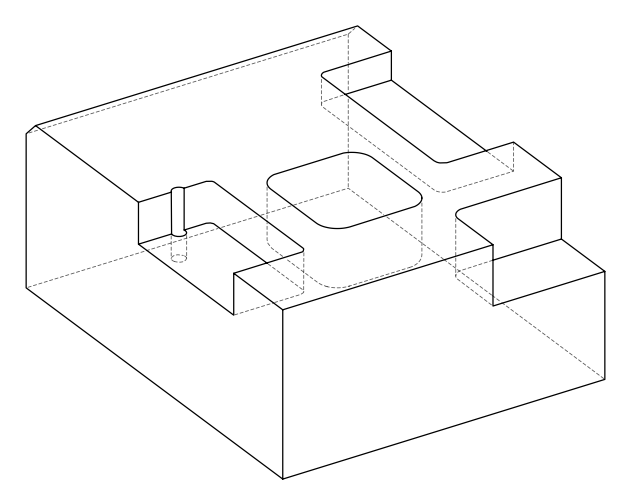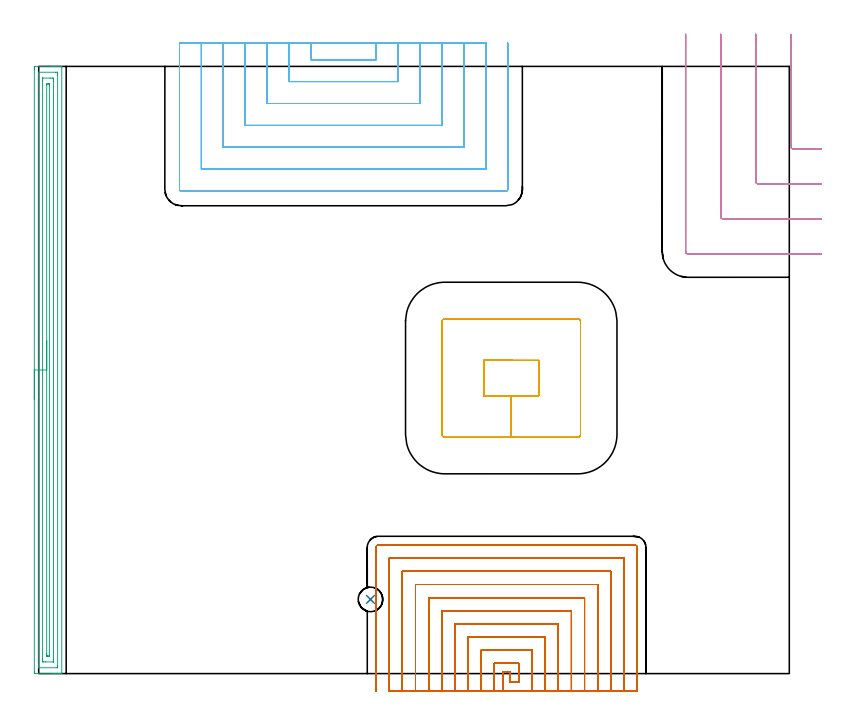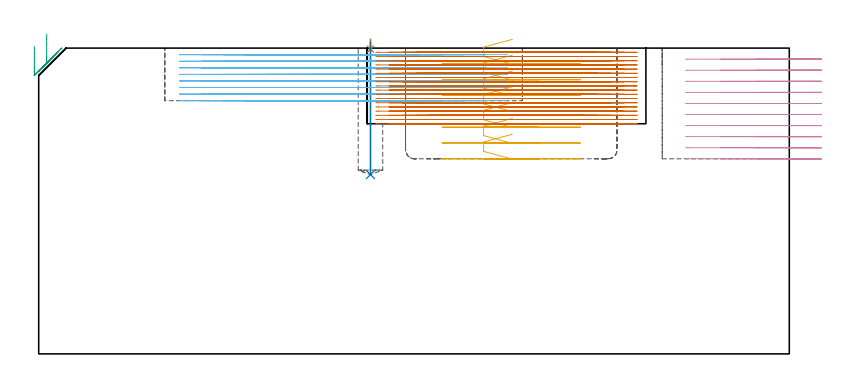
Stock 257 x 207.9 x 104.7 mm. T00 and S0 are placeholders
(PLAN: 7 operations, 6 tool changes, 120.2 min)
(1 SPOT_DRILL | STEP1POCKET | NXT0321_9005460120000 | 0.03 min | 1 mm3)
(2 DRILL_BLIND_HOLE_INTO_CENTER | STEP1POCKET | NXT0301_055 | 0.18 min | 2335 mm3)
(3 AREA_MILL | FG_CHAMFER_SURFACE | UGT0205_001 | 6.84 min | 9187 mm3)
(4 MILL_CORNER_NOTCH_RECTANGULAR | CORNER_NOTCH_RECTANGULAR | NXT0201_012 | Follow Part, ap 4, ae 75% | 7.81 min | 118413 mm3)
(5 MILL_RECTANGULAR_POCKET | POCKET_RECTANGULAR_STRAIGHT | NXT0201_007 | Follow Part, ap 6.25, ae 75% | 4.45 min | 173532 mm3)
(6 MILL_SLOT | SLOT_PARTIAL_RECTANGULAR | NXT0201_013 | Follow Part, ap 2.5, ae 75% | 27.52 min | 104865 mm3)
(7 MILL_SLOT_1 | SLOT_PARTIAL_RECTANGULAR_1 | NXT0201_008 | Follow Part, ap 1.5, ae 75% | 73.37 min | 115026 mm3)
(TOOL NXT0321_9005460120000 | NC Spot Drill, 142deg, 12mm, Carbide, Uncoated | D12 PA142 FL30 Z2)
(TOOL NXT0301_055 | Carbide Drill 8.4mm [860.1-0840-042A1-MM 2214] | D8.4 PA140 FL61 Z2)
(TOOL UGT0205_001 | Chamfer Mill 20 x 3 x 45 deg. | D20 FL50 Z2)
(TOOL NXT0201_012 | ENDMILL 16mm [2P460-1600-NA 1630] | D16 FL38 Z6)
(TOOL NXT0201_007 | ENDMILL 25mm [R216.25-25050GCK54P 1620] | D25 R3 FL54 Z5)
(TOOL NXT0201_013 | ENDMILL 10mm | D10 FL30 Z4)
(TOOL NXT0201_008 | ENDMILL 6mm [2P460-0600-NA 1630] | D6 FL26 Z6)
(OP 1 SPOT_DRILL)
G17 G21 G94 G90
T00 M6
G54
G17 G0 G90 X113.6 Y25.4 S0 M3
G43 Z114.7 H0
G94 G81 G98 Z104.338 F250. R107.7
G80
M5
M2
(OP 2 DRILL_BLIND_HOLE_INTO_CENTER)
G17 G21 G94 G90
T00 M6
G54
G17 G0 G90 X113.6 Y25.4 S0 M3
G43 Z114.7 H1
G94 G81 G98 Z61.4 F250. R106.7
G80
M5
M2
(OP 3 AREA_MILL)
G17 G21 G94 G90
T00 M6
G54
G17 G0 G90 X-1.5 Y93.95 S1061 M3
G43 Z114.7 H0
Z105.3
G94 G1 Y93.988 Z104.428 F250.
Y94.102 Z103.564
Y94.291 Z102.712
Y94.553 Z101.88
Y94.887 Z101.074
Y95.29 Z100.3
Y95.758 Z99.564
Y96.29 Z98.872
Y96.879 Z98.229
Y97.522 Z97.64
Y98.214 Z97.109
Y98.95 Z96.64
Y99.724 Z96.237
Y100.53 Z95.903
Y101.362 Z95.641
Y102.214 Z95.452
Y103.078 Z95.338
Y103.95 Z95.3
Y206.764
X-1.499 Y207.314 Z95.301
X-1.496 Y207.652 Z95.302
X-1.493 Y207.89 Z95.304
X-1.165 Y207.9 Z95.631
X4.073 Z100.867
X4.671 Z101.468
X4.946 Z101.743
X5.544 Z102.341
X5.819 Z102.615
X6.37 Z103.169
X6.692 Z103.492
X7.565 Z104.364
X7.689 Z104.488
X7.797 Y207.896 Z104.589
X7.898 Y207.89 Z104.689
X7.9 Y207.759 Z104.7
Y0.14
X7.897 Y0.01 Z104.689
X7.797 Y0.003 Z104.589
X7.689 Y0. Z104.488
X7.015 Z103.814
X6.37 Z103.169
X5.819 Z102.615
X5.544 Z102.341
X4.946 Z101.743
X4.671 Z101.468
X4.073 Z100.867
X-1.165 Z95.631
X-1.468 Y0.004 Z95.329
X-1.492 Y0.01 Z95.305
X-1.499 Y0.035 Z95.299
X-1.5 Y0.586 Z95.3
Y103.95
X-0.086 Z96.714
X-0.085 Y205.321 Z96.715
X-0.084 Y205.532 Z96.716
X-0.08 Y205.871 Z96.72
X-0.079 Y205.885 Z96.721
X-0.06 Y205.89 Z96.74
X0.004 Y205.895 Z96.804
X0.1 Y205.899 Z96.9
X5.819 Y205.9 Z102.619
X6.332 Y205.899 Z103.132
X6.446 Y205.895 Z103.246
X6.466 Y205.891 Z103.266
X6.479 Y205.886 Z103.279
X6.48 Y205.863 Z103.28
X6.484 Y205.744 Z103.284
X6.485 Y205.532 Z103.285
X6.486 Y204.852 Z103.286
X6.485 Y2.579 Z103.285
X6.484 Y2.368 Z103.284
X6.48 Y2.029 Z103.28
X6.479 Y2.015 Z103.279
X6.46 Y2.01 Z103.26
X6.396 Y2.005 Z103.196
X6.3 Y2.001 Z103.1
X0.068 Z96.868
X-0.046 Y2.005 Z96.754
X-0.066 Y2.009 Z96.734
X-0.079 Y2.014 Z96.721
X-0.08 Y2.037 Z96.72
X-0.084 Y2.156 Z96.716
X-0.085 Y2.368 Z96.715
X-0.086 Y3.048 Z96.714
Y103.95
X1.328 Z98.128
X1.329 Y202.986 Z98.129
X1.331 Y203.75 Z98.131
X1.333 Y203.873 Z98.133
X1.335 Y203.887 Z98.135
X1.345 Y203.891 Z98.145
X1.38 Y203.896 Z98.18
X1.454 Y203.898 Z98.254
X4.073 Y203.9 Z100.873
X4.803 Y203.896 Z101.603
X4.946 Y203.89 Z101.746
X5.065 Y203.869 Z101.865
X5.068 Y203.75 Z101.868
X5.07 Y203.623 Z101.87
X5.071 Y202.859 Z101.871
X5.072 Y202.731 Z101.872
X5.071 Y4.914 Z101.871
X5.069 Y4.15 Z101.869
X5.067 Y4.027 Z101.867
X5.065 Y4.013 Z101.865
X5.055 Y4.009 Z101.855
X5.02 Y4.004 Z101.82
X4.946 Y4.002 Z101.746
X2.327 Y4. Z99.127
X1.597 Y4.004 Z98.397
X1.454 Y4.01 Z98.254
X1.335 Y4.031 Z98.135
X1.332 Y4.15 Z98.132
X1.33 Y4.277 Z98.13
X1.329 Y5.041 Z98.129
X1.328 Y5.169 Z98.128
Y103.95
X2.743 Z99.543
Y201.543
X2.744 Y201.699 Z99.544
X2.748 Y201.823 Z99.548
X2.753 Y201.89 Z99.553
X2.797 Y201.893 Z99.597
X3.2 Y201.899 Z100.
X3.267 Z100.067
X3.592 Y201.89 Z100.392
X3.651 Y201.876 Z100.451
X3.655 Y201.833 Z100.455
X3.656 Y201.786 Z100.456
X3.657 Y201.501 Z100.457
Y201.076
Y6.357
X3.656 Y6.201 Z100.456
X3.652 Y6.077 Z100.452
X3.647 Y6.01 Z100.447
X3.603 Y6.007 Z100.403
X3.2 Y6.001 Z100.
X3.133 Z99.933
X2.808 Y6.01 Z99.608
X2.749 Y6.024 Z99.549
X2.745 Y6.067 Z99.545
X2.744 Y6.114 Z99.544
X2.743 Y6.399 Z99.543
Y6.824
Y103.95
Y104.822 Z99.581
Y105.686 Z99.695
Y106.538 Z99.883
Y107.37 Z100.146
Y108.176 Z100.48
Y108.95 Z100.882
Y109.686 Z101.351
Y110.378 Z101.882
Y111.021 Z102.472
Y111.61 Z103.115
Y112.142 Z103.807
Y112.61 Z104.543
Y113.013 Z105.317
Y113.347 Z106.122
Y113.609 Z106.954
Y113.798 Z107.806
Y113.912 Z108.671
Y113.95 Z109.543
G0 Z114.7
M5
M2
(OP 4 MILL_CORNER_NOTCH_RECTANGULAR)
G17 G21 G94 G90
T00 M6
G54
G17 G0 G90 X257.5 Y218.884 S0 M3
G43 Z114.7 H1
Z100.91
G94 G1 Y215.884 F250.
Y180.496 F500.
G3 X258.296 Y179.7 R0.8
G1 X265.
X268. F250.
G0 Z114.7
X245.5 Y218.9
Z100.91
G1 Y215.9
Y168.496 F500.
G3 X246.296 Y167.7 R0.8
G1 X265.
X268. F250.
G0 Z114.7
X233.5 Y218.9
Z100.91
G1 Y215.9
Y156.497 F500.
G3 X234.297 Y155.7 R0.8
G1 X265.
X268. F250.
G0 Z114.7
X221.5 Y218.9
Z100.91
G1 Y215.9
Y144.497 F500.
G3 X222.297 Y143.7 R0.8
G1 X265.
X268. F250.
G0 Z114.7
X257.5 Y218.884
Z97.12
G1 Y215.884
Y180.496 F500.
G3 X258.296 Y179.7 R0.8
G1 X265.
X268. F250.
G0 Z114.7
X245.5 Y218.9
Z97.12
G1 Y215.9
Y168.496 F500.
G3 X246.296 Y167.7 R0.8
G1 X265.
X268. F250.
G0 Z114.7
X233.5 Y218.9
Z97.12
G1 Y215.9
Y156.496 F500.
G3 X234.296 Y155.7 R0.8
G1 X265.
X268. F250.
G0 Z114.7
X221.5 Y218.9
Z97.12
G1 Y215.9
Y144.497 F500.
G3 X222.297 Y143.7 R0.8
G1 X265.
X268. F250.
G0 Z114.7
X257.5 Y218.884
Z93.33
G1 Y215.884
Y180.496 F500.
G3 X258.296 Y179.7 R0.8
G1 X265.
X268. F250.
G0 Z114.7
X245.5 Y218.9
Z93.33
G1 Y215.9
Y168.496 F500.
G3 X246.296 Y167.7 R0.8
G1 X265.
X268. F250.
G0 Z114.7
X233.5 Y218.9
Z93.33
G1 Y215.9
Y156.497 F500.
G3 X234.297 Y155.7 R0.8
G1 X265.
X268. F250.
G0 Z114.7
X221.5 Y218.9
Z93.33
G1 Y215.9
Y144.497 F500.
G3 X222.297 Y143.7 R0.8
G1 X265.
X268. F250.
G0 Z114.7
X257.5 Y218.884
Z89.54
G1 Y215.884
Y180.496 F500.
G3 X258.296 Y179.7 R0.8
G1 X265.
X268. F250.
G0 Z114.7
X245.5 Y218.9
Z89.54
G1 Y215.9
Y168.496 F500.
G3 X246.296 Y167.7 R0.8
G1 X265.
X268. F250.
G0 Z114.7
X233.5 Y218.9
Z89.54
G1 Y215.9
Y156.497 F500.
G3 X234.297 Y155.7 R0.8
G1 X265.
X268. F250.
G0 Z114.7
X221.5 Y218.9
Z89.54
G1 Y215.9
Y144.497 F500.
G3 X222.297 Y143.7 R0.8
G1 X265.
X268. F250.
G0 Z114.7
X257.5 Y218.884
Z85.75
G1 Y215.884
Y180.496 F500.
G3 X258.296 Y179.7 R0.8
G1 X265.
X268. F250.
G0 Z114.7
X245.5 Y218.9
Z85.75
G1 Y215.9
Y168.496 F500.
G3 X246.296 Y167.7 R0.8
G1 X265.
X268. F250.
G0 Z114.7
X233.5 Y218.9
Z85.75
G1 Y215.9
Y156.497 F500.
G3 X234.297 Y155.7 R0.8
G1 X265.
X268. F250.
G0 Z114.7
X221.5 Y218.9
Z85.75
G1 Y215.9
Y144.497 F500.
G3 X222.297 Y143.7 R0.8
G1 X265.
X268. F250.
G0 Z114.7
X257.5 Y218.884
Z81.96
G1 Y215.884
Y180.496 F500.
G3 X258.296 Y179.7 R0.8
G1 X265.
X268. F250.
G0 Z114.7
X245.5 Y218.9
Z81.96
G1 Y215.9
Y168.496 F500.
G3 X246.296 Y167.7 R0.8
G1 X265.
X268. F250.
G0 Z114.7
X233.5 Y218.9
Z81.96
G1 Y215.9
Y156.497 F500.
G3 X234.297 Y155.7 R0.8
G1 X265.
X268. F250.
G0 Z114.7
X221.5 Y218.9
Z81.96
G1 Y215.9
Y144.497 F500.
G3 X222.297 Y143.7 R0.8
G1 X265.
X268. F250.
G0 Z114.7
X257.5 Y218.884
Z78.17
G1 Y215.884
Y180.496 F500.
G3 X258.296 Y179.7 R0.8
G1 X265.
X268. F250.
G0 Z114.7
X245.5 Y218.9
Z78.17
G1 Y215.9
Y168.496 F500.
G3 X246.296 Y167.7 R0.8
G1 X265.
X268. F250.
G0 Z114.7
X233.5 Y218.9
Z78.17
G1 Y215.9
Y156.497 F500.
G3 X234.297 Y155.7 R0.8
G1 X265.
X268. F250.
G0 Z114.7
X221.5 Y218.9
Z78.17
G1 Y215.9
Y144.497 F500.
G3 X222.297 Y143.7 R0.8
G1 X265.
X268. F250.
G0 Z114.7
X257.5 Y218.884
Z74.38
G1 Y215.884
Y180.496 F500.
G3 X258.296 Y179.7 R0.8
G1 X265.
X268. F250.
G0 Z114.7
X245.5 Y218.9
Z74.38
G1 Y215.9
Y168.496 F500.
G3 X246.296 Y167.7 R0.8
G1 X265.
X268. F250.
G0 Z114.7
X233.5 Y218.9
Z74.38
G1 Y215.9
Y156.497 F500.
G3 X234.297 Y155.7 R0.8
G1 X265.
X268. F250.
G0 Z114.7
X221.5 Y218.9
Z74.38
G1 Y215.9
Y144.497 F500.
G3 X222.297 Y143.7 R0.8
G1 X265.
X268. F250.
G0 Z114.7
X257.5 Y218.884
Z70.59
G1 Y215.884
Y180.496 F500.
G3 X258.296 Y179.7 R0.8
G1 X265.
X268. F250.
G0 Z114.7
X245.5 Y218.9
Z70.59
G1 Y215.9
Y168.496 F500.
G3 X246.296 Y167.7 R0.8
G1 X265.
X268. F250.
G0 Z114.7
X233.5 Y218.9
Z70.59
G1 Y215.9
Y156.497 F500.
G3 X234.297 Y155.7 R0.8
G1 X265.
X268. F250.
G0 Z114.7
X221.5 Y218.9
Z70.59
G1 Y215.9
Y144.497 F500.
G3 X222.297 Y143.7 R0.8
G1 X265.
X268. F250.
G0 Z114.7
X257.5 Y218.884
Z66.8
G1 Y215.884
Y180.496 F500.
G3 X258.296 Y179.7 R0.8
G1 X265.
X268. F250.
G0 Z114.7
X245.5 Y218.9
Z66.8
G1 Y215.9
Y168.496 F500.
G3 X246.296 Y167.7 R0.8
G1 X265.
X268. F250.
G0 Z114.7
X233.5 Y218.9
Z66.8
G1 Y215.9
Y156.497 F500.
G3 X234.297 Y155.7 R0.8
G1 X265.
X268. F250.
G0 Z114.7
X221.5 Y218.9
Z66.8
G1 Y215.9
Y144.497 F500.
G3 X222.297 Y143.7 R0.8
G1 X265.
X268. F250.
G0 Z114.7
M5
M2
(OP 5 MILL_RECTANGULAR_POCKET)
G17 G21 G94 G90
T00 M6
G54
G17 G0 G90 X162.202 Y107.25 S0 M3
G43 Z114.7 H1
Z107.7
G94 G1 X152.35 Z105.06 F250.
Y95.15 Z101.818
X161.8 Z99.286
X171.25 F500.
Y107.25
X152.35
Y95.15
X161.8
Y80.9
X184.5
G3 X185.5 Y81.9 R1.
G1 Y120.5
G3 X184.5 Y121.5 R1.
G1 X139.1
G3 X138.1 Y120.5 R1.
G1 Y81.9
G3 X139.1 Y80.9 R1.
G1 X161.8
X162.8
G0 X162.202 Y107.25 Z102.286
G1 X152.35 Z99.646 F250.
Y95.15 Z96.403
X161.8 Z93.871
X171.25 F500.
Y107.25
X152.35
Y95.15
X161.8
Y80.9
X184.5
G3 X185.5 Y81.9 R1.
G1 Y120.5
G3 X184.5 Y121.5 R1.
G1 X139.1
G3 X138.1 Y120.5 R1.
G1 Y81.9
G3 X139.1 Y80.9 R1.
G1 X161.8
X162.8
G0 X162.202 Y107.25 Z96.871
G1 X152.35 Z94.231 F250.
Y95.15 Z90.989
X161.8 Z88.457
X171.25 F500.
Y107.25
X152.35
Y95.15
X161.8
Y80.9
X184.5
G3 X185.5 Y81.9 R1.
G1 Y120.5
G3 X184.5 Y121.5 R1.
G1 X139.1
G3 X138.1 Y120.5 R1.
G1 Y81.9
G3 X139.1 Y80.9 R1.
G1 X161.8
X162.8
G0 X162.202 Y107.25 Z91.457
G1 X152.35 Z88.817 F250.
Y95.15 Z85.575
X161.8 Z83.043
X171.25 F500.
Y107.25
X152.35
Y95.15
X161.8
Y80.9
X184.5
G3 X185.5 Y81.9 R1.
G1 Y120.5
G3 X184.5 Y121.5 R1.
G1 X139.1
G3 X138.1 Y120.5 R1.
G1 Y81.9
G3 X139.1 Y80.9 R1.
G1 X161.8
X162.8
G0 X162.202 Y107.25 Z86.043
G1 X152.35 Z83.403 F250.
Y95.15 Z80.161
X161.8 Z77.629
X171.25 F500.
Y107.25
X152.35
Y95.15
X161.8
Y80.9
X184.5
G3 X185.5 Y81.9 R1.
G1 Y120.5
G3 X184.5 Y121.5 R1.
G1 X139.1
G3 X138.1 Y120.5 R1.
G1 Y81.9
G3 X139.1 Y80.9 R1.
G1 X161.8
X162.8
G0 X162.202 Y107.25 Z80.629
G1 X152.35 Z77.989 F250.
Y95.15 Z74.746
X161.8 Z72.214
X171.25 F500.
Y107.25
X152.35
Y95.15
X161.8
Y80.9
X184.5
G3 X185.5 Y81.9 R1.
G1 Y120.5
G3 X184.5 Y121.5 R1.
G1 X139.1
G3 X138.1 Y120.5 R1.
G1 Y81.9
G3 X139.1 Y80.9 R1.
G1 X161.8
X162.8
G0 X162.202 Y107.25 Z75.214
G1 X152.35 Z72.574 F250.
Y95.15 Z69.332
X161.8 Z66.8
X171.25 F500.
Y107.25
X152.35
Y95.15
X161.8
Y80.9
X184.5
G3 X185.5 Y81.9 R1.
G1 Y120.5
G3 X184.5 Y121.5 R1.
G1 X139.1
G3 X138.1 Y120.5 R1.
G1 Y81.9
G3 X139.1 Y80.9 R1.
G1 X161.8
X162.8
G0 Z114.7
M5
M2
(OP 6 MILL_SLOT)
G17 G21 G94 G90
T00 M6
G54
G17 G0 G90 X93.2 Y215.9 S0 M3
G43 Z114.7 H0
Z102.45
G94 G1 Y212.9 F250.
Y210.2 F500.
X115.6
Y212.9
Y215.9 F250.
X85.7
Y212.9
Y202.7 F500.
X123.1
Y212.9
Y215.9 F250.
X78.2
Y212.9
Y195.2 F500.
X130.6
Y212.9
Y215.9 F250.
X70.7
Y212.9
Y187.7 F500.
X138.1
Y212.9
Y215.9 F250.
X63.2
Y212.9
Y180.2 F500.
X145.6
Y212.9
Y215.9 F250.
X55.7
Y212.9
Y172.7 F500.
X153.1
Y212.9
Y215.9 F250.
X48.2
Y212.9
Y165.8 F500.
G3 X48.8 Y165.2 R0.6
G1 X160.
G3 X160.6 Y165.8 R0.6
G1 Y212.9
Y215.9 F250.
G0 X93.2 Z100.2
G1 Y212.9
Y210.2 F500.
X115.6
Y212.9
Y215.9 F250.
X85.7
Y212.9
Y202.7 F500.
X123.1
Y212.9
Y215.9 F250.
X78.2
Y212.9
Y195.2 F500.
X130.6
Y212.9
Y215.9 F250.
X70.7
Y212.9
Y187.7 F500.
X138.1
Y212.9
Y215.9 F250.
X63.2
Y212.9
Y180.2 F500.
X145.6
Y212.9
Y215.9 F250.
X55.7
Y212.9
Y172.7 F500.
X153.1
Y212.9
Y215.9 F250.
X48.2
Y212.9
Y165.8 F500.
G3 X48.8 Y165.2 R0.6
G1 X160.
G3 X160.6 Y165.8 R0.6
G1 Y212.9
Y215.9 F250.
G0 X93.2 Z97.95
G1 Y212.9
Y210.2 F500.
X115.6
Y212.9
Y215.9 F250.
X85.7
Y212.9
Y202.7 F500.
X123.1
Y212.9
Y215.9 F250.
X78.2
Y212.9
Y195.2 F500.
X130.6
Y212.9
Y215.9 F250.
X70.7
Y212.9
Y187.7 F500.
X138.1
Y212.9
Y215.9 F250.
X63.2
Y212.9
Y180.2 F500.
X145.6
Y212.9
Y215.9 F250.
X55.7
Y212.9
Y172.7 F500.
X153.1
Y212.9
Y215.9 F250.
X48.2
Y212.9
Y165.8 F500.
G3 X48.8 Y165.2 R0.6
G1 X160.
G3 X160.6 Y165.8 R0.6
G1 Y212.9
Y215.9 F250.
G0 X93.2 Z95.7
G1 Y212.9
Y210.2 F500.
X115.6
Y212.9
Y215.9 F250.
X85.7
Y212.9
Y202.7 F500.
X123.1
Y212.9
Y215.9 F250.
X78.2
Y212.9
Y195.2 F500.
X130.6
Y212.9
Y215.9 F250.
X70.7
Y212.9
Y187.7 F500.
X138.1
Y212.9
Y215.9 F250.
X63.2
Y212.9
Y180.2 F500.
X145.6
Y212.9
Y215.9 F250.
X55.7
Y212.9
Y172.7 F500.
X153.1
Y212.9
Y215.9 F250.
X48.2
Y212.9
Y165.8 F500.
G3 X48.8 Y165.2 R0.6
G1 X160.
G3 X160.6 Y165.8 R0.6
G1 Y212.9
Y215.9 F250.
G0 X93.2 Z93.45
G1 Y212.9
Y210.2 F500.
X115.6
Y212.9
Y215.9 F250.
X85.7
Y212.9
Y202.7 F500.
X123.1
Y212.9
Y215.9 F250.
X78.2
Y212.9
Y195.2 F500.
X130.6
Y212.9
Y215.9 F250.
X70.7
Y212.9
Y187.7 F500.
X138.1
Y212.9
Y215.9 F250.
X63.2
Y212.9
Y180.2 F500.
X145.6
Y212.9
Y215.9 F250.
X55.7
Y212.9
Y172.7 F500.
X153.1
Y212.9
Y215.9 F250.
X48.2
Y212.9
Y165.8 F500.
G3 X48.8 Y165.2 R0.6
G1 X160.
G3 X160.6 Y165.8 R0.6
G1 Y212.9
Y215.9 F250.
G0 X93.2 Z91.2
G1 Y212.9
Y210.2 F500.
X115.6
Y212.9
Y215.9 F250.
X85.7
Y212.9
Y202.7 F500.
X123.1
Y212.9
Y215.9 F250.
X78.2
Y212.9
Y195.2 F500.
X130.6
Y212.9
Y215.9 F250.
X70.7
Y212.9
Y187.7 F500.
X138.1
Y212.9
Y215.9 F250.
X63.2
Y212.9
Y180.2 F500.
X145.6
Y212.9
Y215.9 F250.
X55.7
Y212.9
Y172.7 F500.
X153.1
Y212.9
Y215.9 F250.
X48.2
Y212.9
Y165.8 F500.
G3 X48.8 Y165.2 R0.6
G1 X160.
G3 X160.6 Y165.8 R0.6
G1 Y212.9
Y215.9 F250.
G0 X93.2 Z88.95
G1 Y212.9
Y210.2 F500.
X115.6
Y212.9
Y215.9 F250.
X85.7
Y212.9
Y202.7 F500.
X123.1
Y212.9
Y215.9 F250.
X78.2
Y212.9
Y195.2 F500.
X130.6
Y212.9
Y215.9 F250.
X70.7
Y212.9
Y187.7 F500.
X138.1
Y212.9
Y215.9 F250.
X63.2
Y212.9
Y180.2 F500.
X145.6
Y212.9
Y215.9 F250.
X55.7
Y212.9
Y172.7 F500.
X153.1
Y212.9
Y215.9 F250.
X48.2
Y212.9
Y165.8 F500.
G3 X48.8 Y165.2 R0.6
G1 X160.
G3 X160.6 Y165.8 R0.6
G1 Y212.9
Y215.9 F250.
G0 X93.2 Z86.7
G1 Y212.9
Y210.2 F500.
X115.6
Y212.9
Y215.9 F250.
X85.7
Y212.9
Y202.7 F500.
X123.1
Y212.9
Y215.9 F250.
X78.2
Y212.9
Y195.2 F500.
X130.6
Y212.9
Y215.9 F250.
X70.7
Y212.9
Y187.7 F500.
X138.1
Y212.9
Y215.9 F250.
X63.2
Y212.9
Y180.2 F500.
X145.6
Y212.9
Y215.9 F250.
X55.7
Y212.9
Y172.7 F500.
X153.1
Y212.9
Y215.9 F250.
X48.2
Y212.9
Y165.8 F500.
G3 X48.8 Y165.2 R0.6
G1 X160.
G3 X160.6 Y165.8 R0.6
G1 Y212.9
Y215.9 F250.
G0 Z114.7
M5
M2
(OP 7 MILL_SLOT_1)
G17 G21 G94 G90
T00 M6
G54
G17 G0 G90 X159. Y-6. S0 M3
G43 Z114.7 H1
Z103.261
G94 G1 Y-3. F250.
Y0.5 F500.
X161.4
Y-3.
X164.4
Y3.5
X156.
Y-3.
Y-6. F250.
X168.9
Y-3.
Y8. F500.
X151.5
Y-3.
Y-6. F250.
X173.4
Y-3.
Y12.5 F500.
X147.
Y-3.
Y-6. F250.
X177.9
Y-3.
Y17. F500.
X142.5
Y-3.
Y-6. F250.
X182.4
Y-3.
Y21.5 F500.
X138.
Y-3.
Y-6. F250.
X186.9
Y-3.
Y26. F500.
X133.5
Y-3.
Y-6. F250.
X191.4
Y-3.
Y30.5 F500.
X129.
Y-3.
Y-6. F250.
X195.9
Y-3.
Y35. F500.
X124.5
Y-3.
Y-6. F250.
X200.4
Y-3.
Y39.5 F500.
X120.
Y-3.
Y-6. F250.
X204.9
Y-3.
Y43.2 F500.
G3 X204.1 Y44. R0.8
G1 X116.3
G3 X115.5 Y43.2 R0.8
G1 Y-3.
Y-6. F250.
G0 X159. Z101.822
G1 Y-3.
Y0.5 F500.
X161.4
Y-3.
X164.4
Y3.5
X156.
Y-3.
Y-6. F250.
X168.9
Y-3.
Y8. F500.
X151.5
Y-3.
Y-6. F250.
X173.4
Y-3.
Y12.5 F500.
X147.
Y-3.
Y-6. F250.
X177.9
Y-3.
Y17. F500.
X142.5
Y-3.
Y-6. F250.
X182.4
Y-3.
Y21.5 F500.
X138.
Y-3.
Y-6. F250.
X186.9
Y-3.
Y26. F500.
X133.5
Y-3.
Y-6. F250.
X191.4
Y-3.
Y30.5 F500.
X129.
Y-3.
Y-6. F250.
X195.9
Y-3.
Y35. F500.
X124.5
Y-3.
Y-6. F250.
X200.4
Y-3.
Y39.5 F500.
X120.
Y-3.
Y-6. F250.
X204.9
Y-3.
Y43.2 F500.
G3 X204.1 Y44. R0.8
G1 X116.3
G3 X115.5 Y43.2 R0.8
G1 Y-3.
Y-6. F250.
G0 X159. Z100.383
G1 Y-3.
Y0.5 F500.
X161.4
Y-3.
X164.4
Y3.5
X156.
Y-3.
Y-6. F250.
X168.9
Y-3.
Y8. F500.
X151.5
Y-3.
Y-6. F250.
X173.4
Y-3.
Y12.5 F500.
X147.
Y-3.
Y-6. F250.
X177.9
Y-3.
Y17. F500.
X142.5
Y-3.
Y-6. F250.
X182.4
Y-3.
Y21.5 F500.
X138.
Y-3.
Y-6. F250.
X186.9
Y-3.
Y26. F500.
X133.5
Y-3.
Y-6. F250.
X191.4
Y-3.
Y30.5 F500.
X129.
Y-3.
Y-6. F250.
X195.9
Y-3.
Y35. F500.
X124.5
Y-3.
Y-6. F250.
X200.4
Y-3.
Y39.5 F500.
X120.
Y-3.
Y-6. F250.
X204.9
Y-3.
Y43.2 F500.
G3 X204.1 Y44. R0.8
G1 X116.3
G3 X115.5 Y43.2 R0.8
G1 Y-3.
Y-6. F250.
G0 X159. Z98.944
G1 Y-3.
Y0.5 F500.
X161.4
Y-3.
X164.4
Y3.5
X156.
Y-3.
Y-6. F250.
X168.9
Y-3.
Y8. F500.
X151.5
Y-3.
Y-6. F250.
X173.4
Y-3.
Y12.5 F500.
X147.
Y-3.
Y-6. F250.
X177.9
Y-3.
Y17. F500.
X142.5
Y-3.
Y-6. F250.
X182.4
Y-3.
Y21.5 F500.
X138.
Y-3.
Y-6. F250.
X186.9
Y-3.
Y26. F500.
X133.5
Y-3.
Y-6. F250.
X191.4
Y-3.
Y30.5 F500.
X129.
Y-3.
Y-6. F250.
X195.9
Y-3.
Y35. F500.
X124.5
Y-3.
Y-6. F250.
X200.4
Y-3.
Y39.5 F500.
X120.
Y-3.
Y-6. F250.
X204.9
Y-3.
Y43.2 F500.
G3 X204.1 Y44. R0.8
G1 X116.3
G3 X115.5 Y43.2 R0.8
G1 Y-3.
Y-6. F250.
G0 X159. Z97.505
G1 Y-3.
Y0.5 F500.
X161.4
Y-3.
X164.4
Y3.5
X156.
Y-3.
Y-6. F250.
X168.9
Y-3.
Y8. F500.
X151.5
Y-3.
Y-6. F250.
X173.4
Y-3.
Y12.5 F500.
X147.
Y-3.
Y-6. F250.
X177.9
Y-3.
Y17. F500.
X142.5
Y-3.
Y-6. F250.
X182.4
Y-3.
Y21.5 F500.
X138.
Y-3.
Y-6. F250.
X186.9
Y-3.
Y26. F500.
X133.5
Y-3.
Y-6. F250.
X191.4
Y-3.
Y30.5 F500.
X129.
Y-3.
Y-6. F250.
X195.9
Y-3.
Y35. F500.
X124.5
Y-3.
Y-6. F250.
X200.4
Y-3.
Y39.5 F500.
X120.
Y-3.
Y-6. F250.
X204.9
Y-3.
Y43.2 F500.
G3 X204.1 Y44. R0.8
G1 X116.3
G3 X115.5 Y43.2 R0.8
G1 Y-3.
Y-6. F250.
G0 X159. Z96.067
G1 Y-3.
Y0.5 F500.
X161.4
Y-3.
X164.4
Y3.5
X156.
Y-3.
Y-6. F250.
X168.9
Y-3.
Y8. F500.
X151.5
Y-3.
Y-6. F250.
X173.4
Y-3.
Y12.5 F500.
X147.
Y-3.
Y-6. F250.
X177.9
Y-3.
Y17. F500.
X142.5
Y-3.
Y-6. F250.
X182.4
Y-3.
Y21.5 F500.
X138.
Y-3.
Y-6. F250.
X186.9
Y-3.
Y26. F500.
X133.5
Y-3.
Y-6. F250.
X191.4
Y-3.
Y30.5 F500.
X129.
Y-3.
Y-6. F250.
X195.9
Y-3.
Y35. F500.
X124.5
Y-3.
Y-6. F250.
X200.4
Y-3.
Y39.5 F500.
X120.
Y-3.
Y-6. F250.
X204.9
Y-3.
Y43.2 F500.
G3 X204.1 Y44. R0.8
G1 X116.3
G3 X115.5 Y43.2 R0.8
G1 Y-3.
Y-6. F250.
G0 X159. Z94.628
G1 Y-3.
Y0.5 F500.
X161.4
Y-3.
X164.4
Y3.5
X156.
Y-3.
Y-6. F250.
X168.9
Y-3.
Y8. F500.
X151.5
Y-3.
Y-6. F250.
X173.4
Y-3.
Y12.5 F500.
X147.
Y-3.
Y-6. F250.
X177.9
Y-3.
Y17. F500.
X142.5
Y-3.
Y-6. F250.
X182.4
Y-3.
Y21.5 F500.
X138.
Y-3.
Y-6. F250.
X186.9
Y-3.
Y26. F500.
X133.5
Y-3.
Y-6. F250.
X191.4
Y-3.
Y30.5 F500.
X129.
Y-3.
Y-6. F250.
X195.9
Y-3.
Y35. F500.
X124.5
Y-3.
Y-6. F250.
X200.4
Y-3.
Y39.5 F500.
X120.
Y-3.
Y-6. F250.
X204.9
Y-3.
Y43.2 F500.
G3 X204.1 Y44. R0.8
G1 X116.3
G3 X115.5 Y43.2 R0.8
G1 Y-3.
Y-6. F250.
G0 X159. Z93.189
G1 Y-3.
Y0.5 F500.
X161.4
Y-3.
X164.4
Y3.5
X156.
Y-3.
Y-6. F250.
X168.9
Y-3.
Y8. F500.
X151.5
Y-3.
Y-6. F250.
X173.4
Y-3.
Y12.5 F500.
X147.
Y-3.
Y-6. F250.
X177.9
Y-3.
Y17. F500.
X142.5
Y-3.
Y-6. F250.
X182.4
Y-3.
Y21.5 F500.
X138.
Y-3.
Y-6. F250.
X186.9
Y-3.
Y26. F500.
X133.5
Y-3.
Y-6. F250.
X191.4
Y-3.
Y30.5 F500.
X129.
Y-3.
Y-6. F250.
X195.9
Y-3.
Y35. F500.
X124.5
Y-3.
Y-6. F250.
X200.4
Y-3.
Y39.5 F500.
X120.
Y-3.
Y-6. F250.
X204.9
Y-3.
Y43.2 F500.
G3 X204.1 Y44. R0.8
G1 X116.3
G3 X115.5 Y43.2 R0.8
G1 Y-3.
Y-6. F250.
G0 X159. Z91.75
G1 Y-3.
Y0.5 F500.
X161.4
Y-3.
X164.4
Y3.5
X156.
Y-3.
Y-6. F250.
X168.9
Y-3.
Y8. F500.
X151.5
Y-3.
Y-6. F250.
X173.4
Y-3.
Y12.5 F500.
X147.
Y-3.
Y-6. F250.
X177.9
Y-3.
Y17. F500.
X142.5
Y-3.
Y-6. F250.
X182.4
Y-3.
Y21.5 F500.
X138.
Y-3.
Y-6. F250.
X186.9
Y-3.
Y26. F500.
X133.5
Y-3.
Y-6. F250.
X191.4
Y-3.
Y30.5 F500.
X129.
Y-3.
Y-6. F250.
X195.9
Y-3.
Y35. F500.
X124.5
Y-3.
Y-6. F250.
X200.4
Y-3.
Y39.5 F500.
X120.
Y-3.
Y-6. F250.
X204.9
Y-3.
Y43.2 F500.
G3 X204.1 Y44. R0.8
G1 X116.3
G3 X115.5 Y43.2 R0.8
G1 Y-3.
Y-6. F250.
G0 X159. Z90.311
G1 Y-3.
Y0.5 F500.
X161.4
Y-3.
X164.4
Y3.5
X156.
Y-3.
Y-6. F250.
X168.9
Y-3.
Y8. F500.
X151.5
Y-3.
Y-6. F250.
X173.4
Y-3.
Y12.5 F500.
X147.
Y-3.
Y-6. F250.
X177.9
Y-3.
Y17. F500.
X142.5
Y-3.
Y-6. F250.
X182.4
Y-3.
Y21.5 F500.
X138.
Y-3.
Y-6. F250.
X186.9
Y-3.
Y26. F500.
X133.5
Y-3.
Y-6. F250.
X191.4
Y-3.
Y30.5 F500.
X129.
Y-3.
Y-6. F250.
X195.9
Y-3.
Y35. F500.
X124.5
Y-3.
Y-6. F250.
X200.4
Y-3.
Y39.5 F500.
X120.
Y-3.
Y-6. F250.
X204.9
Y-3.
Y43.2 F500.
G3 X204.1 Y44. R0.8
G1 X116.3
G3 X115.5 Y43.2 R0.8
G1 Y-3.
Y-6. F250.
G0 X159. Z88.872
G1 Y-3.
Y0.5 F500.
X161.4
Y-3.
X164.4
Y3.5
X156.
Y-3.
Y-6. F250.
X168.9
Y-3.
Y8. F500.
X151.5
Y-3.
Y-6. F250.
X173.4
Y-3.
Y12.5 F500.
X147.
Y-3.
Y-6. F250.
X177.9
Y-3.
Y17. F500.
X142.5
Y-3.
Y-6. F250.
X182.4
Y-3.
Y21.5 F500.
X138.
Y-3.
Y-6. F250.
X186.9
Y-3.
Y26. F500.
X133.5
Y-3.
Y-6. F250.
X191.4
Y-3.
Y30.5 F500.
X129.
Y-3.
Y-6. F250.
X195.9
Y-3.
Y35. F500.
X124.5
Y-3.
Y-6. F250.
X200.4
Y-3.
Y39.5 F500.
X120.
Y-3.
Y-6. F250.
X204.9
Y-3.
Y43.2 F500.
G3 X204.1 Y44. R0.8
G1 X116.3
G3 X115.5 Y43.2 R0.8
G1 Y-3.
Y-6. F250.
G0 X159. Z87.433
G1 Y-3.
Y0.5 F500.
X161.4
Y-3.
X164.4
Y3.5
X156.
Y-3.
Y-6. F250.
X168.9
Y-3.
Y8. F500.
X151.5
Y-3.
Y-6. F250.
X173.4
Y-3.
Y12.5 F500.
X147.
Y-3.
Y-6. F250.
X177.9
Y-3.
Y17. F500.
X142.5
Y-3.
Y-6. F250.
X182.4
Y-3.
Y21.5 F500.
X138.
Y-3.
Y-6. F250.
X186.9
Y-3.
Y26. F500.
X133.5
Y-3.
Y-6. F250.
X191.4
Y-3.
Y30.5 F500.
X129.
Y-3.
Y-6. F250.
X195.9
Y-3.
Y35. F500.
X124.5
Y-3.
Y-6. F250.
X200.4
Y-3.
Y39.5 F500.
X120.
Y-3.
Y-6. F250.
X204.9
Y-3.
Y43.2 F500.
G3 X204.1 Y44. R0.8
G1 X116.3
G3 X115.5 Y43.2 R0.8
G1 Y-3.
Y-6. F250.
G0 X159. Z85.994
G1 Y-3.
Y0.5 F500.
X161.4
Y-3.
X164.4
Y3.5
X156.
Y-3.
Y-6. F250.
X168.9
Y-3.
Y8. F500.
X151.5
Y-3.
Y-6. F250.
X173.4
Y-3.
Y12.5 F500.
X147.
Y-3.
Y-6. F250.
X177.9
Y-3.
Y17. F500.
X142.5
Y-3.
Y-6. F250.
X182.4
Y-3.
Y21.5 F500.
X138.
Y-3.
Y-6. F250.
X186.9
Y-3.
Y26. F500.
X133.5
Y-3.
Y-6. F250.
X191.4
Y-3.
Y30.5 F500.
X129.
Y-3.
Y-6. F250.
X195.9
Y-3.
Y35. F500.
X124.5
Y-3.
Y-6. F250.
X200.4
Y-3.
Y39.5 F500.
X120.
Y-3.
Y-6. F250.
X204.9
Y-3.
Y43.2 F500.
G3 X204.1 Y44. R0.8
G1 X116.3
G3 X115.5 Y43.2 R0.8
G1 Y-3.
Y-6. F250.
G0 X159. Z84.556
G1 Y-3.
Y0.5 F500.
X161.4
Y-3.
X164.4
Y3.5
X156.
Y-3.
Y-6. F250.
X168.9
Y-3.
Y8. F500.
X151.5
Y-3.
Y-6. F250.
X173.4
Y-3.
Y12.5 F500.
X147.
Y-3.
Y-6. F250.
X177.9
Y-3.
Y17. F500.
X142.5
Y-3.
Y-6. F250.
X182.4
Y-3.
Y21.5 F500.
X138.
Y-3.
Y-6. F250.
X186.9
Y-3.
Y26. F500.
X133.5
Y-3.
Y-6. F250.
X191.4
Y-3.
Y30.5 F500.
X129.
Y-3.
Y-6. F250.
X195.9
Y-3.
Y35. F500.
X124.5
Y-3.
Y-6. F250.
X200.4
Y-3.
Y39.5 F500.
X120.
Y-3.
Y-6. F250.
X204.9
Y-3.
Y43.2 F500.
G3 X204.1 Y44. R0.8
G1 X116.3
G3 X115.5 Y43.2 R0.8
G1 Y-3.
Y-6. F250.
G0 X159. Z83.117
G1 Y-3.
Y0.5 F500.
X161.4
Y-3.
X164.4
Y3.5
X156.
Y-3.
Y-6. F250.
X168.9
Y-3.
Y8. F500.
X151.5
Y-3.
Y-6. F250.
X173.4
Y-3.
Y12.5 F500.
X147.
Y-3.
Y-6. F250.
X177.9
Y-3.
Y17. F500.
X142.5
Y-3.
Y-6. F250.
X182.4
Y-3.
Y21.5 F500.
X138.
Y-3.
Y-6. F250.
X186.9
Y-3.
Y26. F500.
X133.5
Y-3.
Y-6. F250.
X191.4
Y-3.
Y30.5 F500.
X129.
Y-3.
Y-6. F250.
X195.9
Y-3.
Y35. F500.
X124.5
Y-3.
Y-6. F250.
X200.4
Y-3.
Y39.5 F500.
X120.
Y-3.
Y-6. F250.
X204.9
Y-3.
Y43.2 F500.
G3 X204.1 Y44. R0.8
G1 X116.3
G3 X115.5 Y43.2 R0.8
G1 Y-3.
Y-6. F250.
G0 X159. Z81.678
G1 Y-3.
Y0.5 F500.
X161.4
Y-3.
X164.4
Y3.5
X156.
Y-3.
Y-6. F250.
X168.9
Y-3.
Y8. F500.
X151.5
Y-3.
Y-6. F250.
X173.4
Y-3.
Y12.5 F500.
X147.
Y-3.
Y-6. F250.
X177.9
Y-3.
Y17. F500.
X142.5
Y-3.
Y-6. F250.
X182.4
Y-3.
Y21.5 F500.
X138.
Y-3.
Y-6. F250.
X186.9
Y-3.
Y26. F500.
X133.5
Y-3.
Y-6. F250.
X191.4
Y-3.
Y30.5 F500.
X129.
Y-3.
Y-6. F250.
X195.9
Y-3.
Y35. F500.
X124.5
Y-3.
Y-6. F250.
X200.4
Y-3.
Y39.5 F500.
X120.
Y-3.
Y-6. F250.
X204.9
Y-3.
Y43.2 F500.
G3 X204.1 Y44. R0.8
G1 X116.3
G3 X115.5 Y43.2 R0.8
G1 Y-3.
Y-6. F250.
G0 X159. Z80.239
G1 Y-3.
Y0.5 F500.
X161.4
Y-3.
X164.4
Y3.5
X156.
Y-3.
Y-6. F250.
X168.9
Y-3.
Y8. F500.
X151.5
Y-3.
Y-6. F250.
X173.4
Y-3.
Y12.5 F500.
X147.
Y-3.
Y-6. F250.
X177.9
Y-3.
Y17. F500.
X142.5
Y-3.
Y-6. F250.
X182.4
Y-3.
Y21.5 F500.
X138.
Y-3.
Y-6. F250.
X186.9
Y-3.
Y26. F500.
X133.5
Y-3.
Y-6. F250.
X191.4
Y-3.
Y30.5 F500.
X129.
Y-3.
Y-6. F250.
X195.9
Y-3.
Y35. F500.
X124.5
Y-3.
Y-6. F250.
X200.4
Y-3.
Y39.5 F500.
X120.
Y-3.
Y-6. F250.
X204.9
Y-3.
Y43.2 F500.
G3 X204.1 Y44. R0.8
G1 X116.3
G3 X115.5 Y43.2 R0.8
G1 Y-3.
Y-6. F250.
G0 X159. Z78.8
G1 Y-3.
Y0.5 F500.
X161.4
Y-3.
X164.4
Y3.5
X156.
Y-3.
Y-6. F250.
X168.9
Y-3.
Y8. F500.
X151.5
Y-3.
Y-6. F250.
X173.4
Y-3.
Y12.5 F500.
X147.
Y-3.
Y-6. F250.
X177.9
Y-3.
Y17. F500.
X142.5
Y-3.
Y-6. F250.
X182.4
Y-3.
Y21.5 F500.
X138.
Y-3.
Y-6. F250.
X186.9
Y-3.
Y26. F500.
X133.5
Y-3.
Y-6. F250.
X191.4
Y-3.
Y30.5 F500.
X129.
Y-3.
Y-6. F250.
X195.9
Y-3.
Y35. F500.
X124.5
Y-3.
Y-6. F250.
X200.4
Y-3.
Y39.5 F500.
X120.
Y-3.
Y-6. F250.
X204.9
Y-3.
Y43.2 F500.
G3 X204.1 Y44. R0.8
G1 X116.3
G3 X115.5 Y43.2 R0.8
G1 Y-3.
Y-6. F250.
G0 Z114.7
M5
M2
